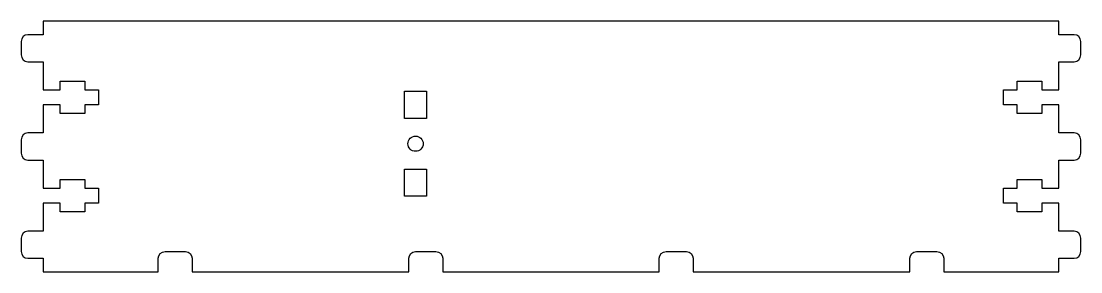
# Model space of a CAD drawing. Header units: millimetres. Extents: x -7 to 306, y 0 to 74.
import ezdxf

# ---------------------------------------------------------------- set-up
doc = ezdxf.new("R2010")
doc.units = ezdxf.units.MM

msp = doc.modelspace()

# ---------------------------------------------------------------- linework, layer by layer
msp.add_lwpolyline([(295, 53.86325), (300, 53.86325), (300, 62.151), (304.5, 62.151, 0.414213562), (306.5, 64.151), (306.5, 68.151, 0.414213562), (304.5, 70.151), (300, 70.151), (300, 74.151), (0, 74.151), (0, 70.151), (-4.5, 70.151, 0.414213562), (-6.5, 68.151), (-6.5, 64.151, 0.414213562), (-4.5, 62.151), (0, 62.151), (0, 53.86325), (5, 53.86325), (5, 56.36325), (12.3, 56.36325), (12.3, 53.86325), (16.3, 53.86325), (16.3, 49.36325), (12.3, 49.36325), (12.3, 46.86325), (5, 46.86325), (5, 49.36325), (0, 49.36325), (0, 41.0755), (-4.5, 41.0755, 0.414213562), (-6.5, 39.0755), (-6.5, 35.0755, 0.414213562), (-4.5, 33.0755), (0, 33.0755), (0, 24.78775), (5, 24.78775), (5, 27.28775), (12.3, 27.28775), (12.3, 24.78775), (16.3, 24.78775), (16.3, 20.28775), (12.3, 20.28775), (12.3, 17.78775), (5, 17.78775), (5, 20.28775), (0, 20.28775), (0, 12), (-4.5, 12, 0.414213562), (-6.5, 10), (-6.5, 6, 0.414213562), (-4.5, 4), (0, 4), (0, 0), (34, 0), (34, 4, -0.414213562), (36, 6), (42, 6, -0.414213562), (44, 4), (44, 0), (108, 0), (108, 4, -0.414213562), (110, 6), (116, 6, -0.414213562), (118, 4), (118, 0), (182, 0), (182, 4, -0.414213562), (184, 6), (190, 6, -0.414213562), (192, 4), (192, 0), (256, 0), (256, 4, -0.414213562), (258, 6), (264, 6, -0.414213562), (266, 4), (266, 0), (300, 0), (300, 4), (304.5, 4, 0.414213562), (306.5, 6), (306.5, 10, 0.414213562), (304.5, 12), (300, 12), (300, 20.28775), (295, 20.28775), (295, 17.78775), (287.7, 17.78775), (287.7, 20.28775), (283.7, 20.28775), (283.7, 24.78775), (287.7, 24.78775), (287.7, 27.28775), (295, 27.28775), (295, 24.78775), (300, 24.78775), (300, 33.0755), (304.5, 33.0755, 0.414213562), (306.5, 35.0755), (306.5, 39.0755, 0.414213562), (304.5, 41.0755), (300, 41.0755), (300, 49.36325), (295, 49.36325), (295, 46.86325), (287.7, 46.86325), (287.7, 49.36325), (283.7, 49.36325), (283.7, 53.86325), (287.7, 53.86325), (287.7, 56.36325), (295, 56.36325)], format="xyb", close=True)
for points in [[(106.75, 45.402), (106.75, 53.402), (113.25, 53.402), (113.25, 45.402)], [(106.75, 22.402), (106.75, 30.402), (113.25, 30.402), (113.25, 22.402)]]:
    msp.add_lwpolyline(points, close=True)
msp.add_circle((110, 37.902), 2.25)

doc.saveas('drawing.dxf')
